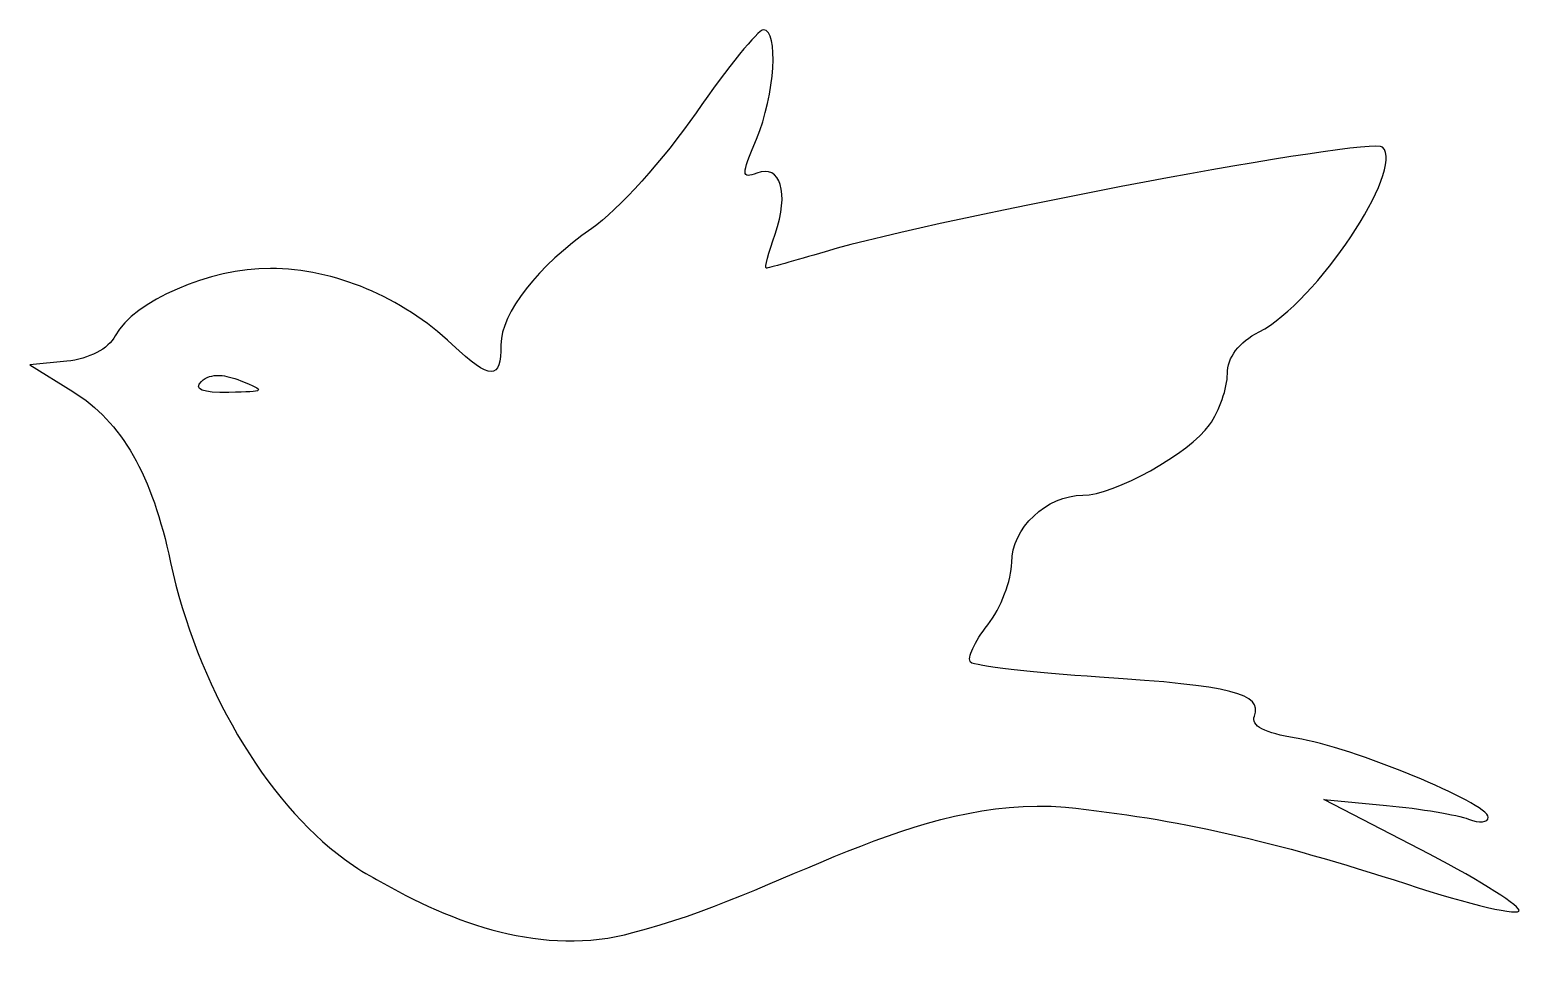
# Model space of a CAD drawing. Header units: centimetres. Extents: x -2.55 to 4.89, y 7.4 to 12.02.
import ezdxf

# ---------------------------------------------------------------- set-up
doc = ezdxf.new("R2010")
doc.units = ezdxf.units.CM
doc.header["$MEASUREMENT"] = 0
doc.layers.add('Layer 1', color=7, linetype='Continuous')

msp = doc.modelspace()

# ---------------------------------------------------------------- linework, layer by layer
at = {"layer": 'Layer 1'}
for points, knots in [([(1.10931, 12.02062), (1.18768, 12.02062), (1.16704, 11.69718), (1.07447, 11.47565), (1.07447, 11.47565), (0.99896, 11.29493), (0.99895, 11.27701), (1.07638, 11.30672), (1.07638, 11.30672), (1.19583, 11.35256), (1.23913, 11.20863), (1.16753, 11.00322), (1.16753, 11.00322), (1.13485, 10.90948), (1.11486, 10.83286), (1.12315, 10.83286), (1.12315, 10.83286), (1.13144, 10.83286), (1.26366, 10.86973), (1.41711, 10.91494), (1.41711, 10.91494), (2.01075, 11.08986), (4.14187, 11.48959), (4.19541, 11.43605), (4.19541, 11.43605), (4.30727, 11.32419), (3.86582, 10.6634), (3.58077, 10.51599), (3.58077, 10.51599), (3.47795, 10.46282), (3.42186, 10.38891), (3.42186, 10.3065), (3.42186, 10.3065), (3.42186, 10.23643), (3.38183, 10.1222), (3.3331, 10.05263), (3.3331, 10.05263), (3.23341, 9.91031), (2.85766, 9.70141), (2.70128, 9.70141), (2.70128, 9.70141), (2.52105, 9.70141), (2.34672, 9.53684), (2.34672, 9.36641), (2.34672, 9.36641), (2.34672, 9.27902), (2.2932, 9.13889), (2.22742, 9.05527), (2.22742, 9.05527), (2.16164, 8.97165), (2.1233, 8.88786), (2.142, 8.86916), (2.142, 8.86916), (2.1607, 8.85046), (2.4499, 8.81707), (2.7848, 8.79519), (2.7848, 8.79519), (3.44413, 8.75211), (3.59946, 8.71306), (3.55644, 8.60097), (3.55644, 8.60097), (3.53776, 8.5523), (3.60622, 8.51612), (3.76498, 8.49074), (3.76498, 8.49074), (4.04251, 8.44636), (4.72135, 8.16723), (4.72226, 8.09704), (4.72226, 8.09704), (4.7226, 8.07037), (4.67841, 8.06605), (4.62396, 8.0875), (4.62396, 8.0875), (4.56951, 8.10895), (4.38518, 8.13973), (4.21404, 8.15574), (4.21404, 8.15574), (4.21404, 8.15574), (3.9029, 8.18485), (3.9029, 8.18485), (3.9029, 8.18485), (3.9029, 8.18485), (4.38011, 7.93861), (4.38011, 7.93861), (4.38011, 7.93861), (4.64277, 7.80336), (4.86587, 7.66614), (4.87593, 7.63367), (4.87593, 7.63367), (4.88598, 7.6012), (4.63317, 7.65998), (4.31378, 7.76442), (4.31378, 7.76442), (3.6548, 7.97992), (3.16956, 8.08931), (2.61444, 8.14714), (2.61444, 8.14714), (1.85678, 8.20981), (1.19544, 7.70671), (0.45794, 7.522), (0.45794, 7.522), (0.0156, 7.39962), (-0.43892, 7.5662), (-0.81859, 7.78733), (-0.81859, 7.78733), (-0.86241, 7.80898), (-0.91537, 7.84246), (-0.97893, 7.8885), (-0.97893, 7.8885), (-1.3702, 8.17193), (-1.71741, 8.76478), (-1.84506, 9.36689), (-1.84506, 9.36689), (-1.93797, 9.80511), (-2.08758, 10.06627), (-2.33277, 10.21871), (-2.33277, 10.21871), (-2.33277, 10.21871), (-2.54656, 10.35185), (-2.54656, 10.35185), (-2.54656, 10.35185), (-2.54656, 10.35185), (-2.36284, 10.36951), (-2.36284, 10.36951), (-2.36284, 10.36951), (-2.2521, 10.38019), (-2.15569, 10.43054), (-2.12042, 10.49645), (-2.12042, 10.49645), (-2.02817, 10.66883), (-1.64981, 10.83284), (-1.34687, 10.83145), (-1.34687, 10.83145), (-1.02795, 10.82999), (-0.69456, 10.69054), (-0.44113, 10.45255), (-0.44113, 10.45255), (-0.24957, 10.27266), (-0.19871, 10.27259), (-0.19871, 10.45159), (-0.19871, 10.45159), (-0.19871, 10.60899), (-0.01442, 10.8448), (0.25416, 11.03092), (0.25416, 11.03092), (0.38243, 11.11981), (0.61641, 11.37919), (0.77384, 11.60691), (0.77384, 11.60691), (0.93126, 11.83463), (1.08209, 12.02065), (1.10932, 12.02065), (1.10932, 12.02065), (1.10932, 12.02065), (1.10931, 12.02062), (1.10931, 12.02062)], [0, 0, 0, 0, 0.025, 0.025, 0.025, 0.025, 0.05, 0.05, 0.05, 0.05, 0.075, 0.075, 0.075, 0.075, 0.1, 0.1, 0.1, 0.1, 0.125, 0.125, 0.125, 0.125, 0.15, 0.15, 0.15, 0.15, 0.175, 0.175, 0.175, 0.175, 0.2, 0.2, 0.2, 0.2, 0.225, 0.225, 0.225, 0.225, 0.25, 0.25, 0.25, 0.25, 0.275, 0.275, 0.275, 0.275, 0.3, 0.3, 0.3, 0.3, 0.325, 0.325, 0.325, 0.325, 0.35, 0.35, 0.35, 0.35, 0.375, 0.375, 0.375, 0.375, 0.4, 0.4, 0.4, 0.4, 0.425, 0.425, 0.425, 0.425, 0.45, 0.45, 0.45, 0.45, 0.475, 0.475, 0.475, 0.475, 0.5, 0.5, 0.5, 0.5, 0.525, 0.525, 0.525, 0.525, 0.55, 0.55, 0.55, 0.55, 0.575, 0.575, 0.575, 0.575, 0.6, 0.6, 0.6, 0.6, 0.625, 0.625, 0.625, 0.625, 0.65, 0.65, 0.65, 0.65, 0.675, 0.675, 0.675, 0.675, 0.7, 0.7, 0.7, 0.7, 0.725, 0.725, 0.725, 0.725, 0.75, 0.75, 0.75, 0.75, 0.775, 0.775, 0.775, 0.775, 0.8, 0.8, 0.8, 0.8, 0.825, 0.825, 0.825, 0.825, 0.85, 0.85, 0.85, 0.85, 0.875, 0.875, 0.875, 0.875, 0.9, 0.9, 0.9, 0.9, 0.925, 0.925, 0.925, 0.925, 0.95, 0.95, 0.95, 0.95, 1, 1, 1, 1]), ([(-1.60027, 10.29838), (-1.63881, 10.30034), (-1.66922, 10.29051), (-1.69094, 10.26879), (-1.69094, 10.26879), (-1.73096, 10.22877), (-1.68795, 10.21145), (-1.55398, 10.21391), (-1.55398, 10.21391), (-1.37058, 10.21728), (-1.36714, 10.22072), (-1.49576, 10.27213), (-1.49576, 10.27213), (-1.53541, 10.28798), (-1.57029, 10.29685), (-1.60027, 10.29838)], [0, 0, 0, 0, 0.2, 0.2, 0.2, 0.2, 0.4, 0.4, 0.4, 0.4, 0.6, 0.6, 0.6, 0.6, 1, 1, 1, 1])]:
    msp.add_open_spline(points, degree=3, knots=knots, dxfattribs=at)

doc.saveas('drawing.dxf')
